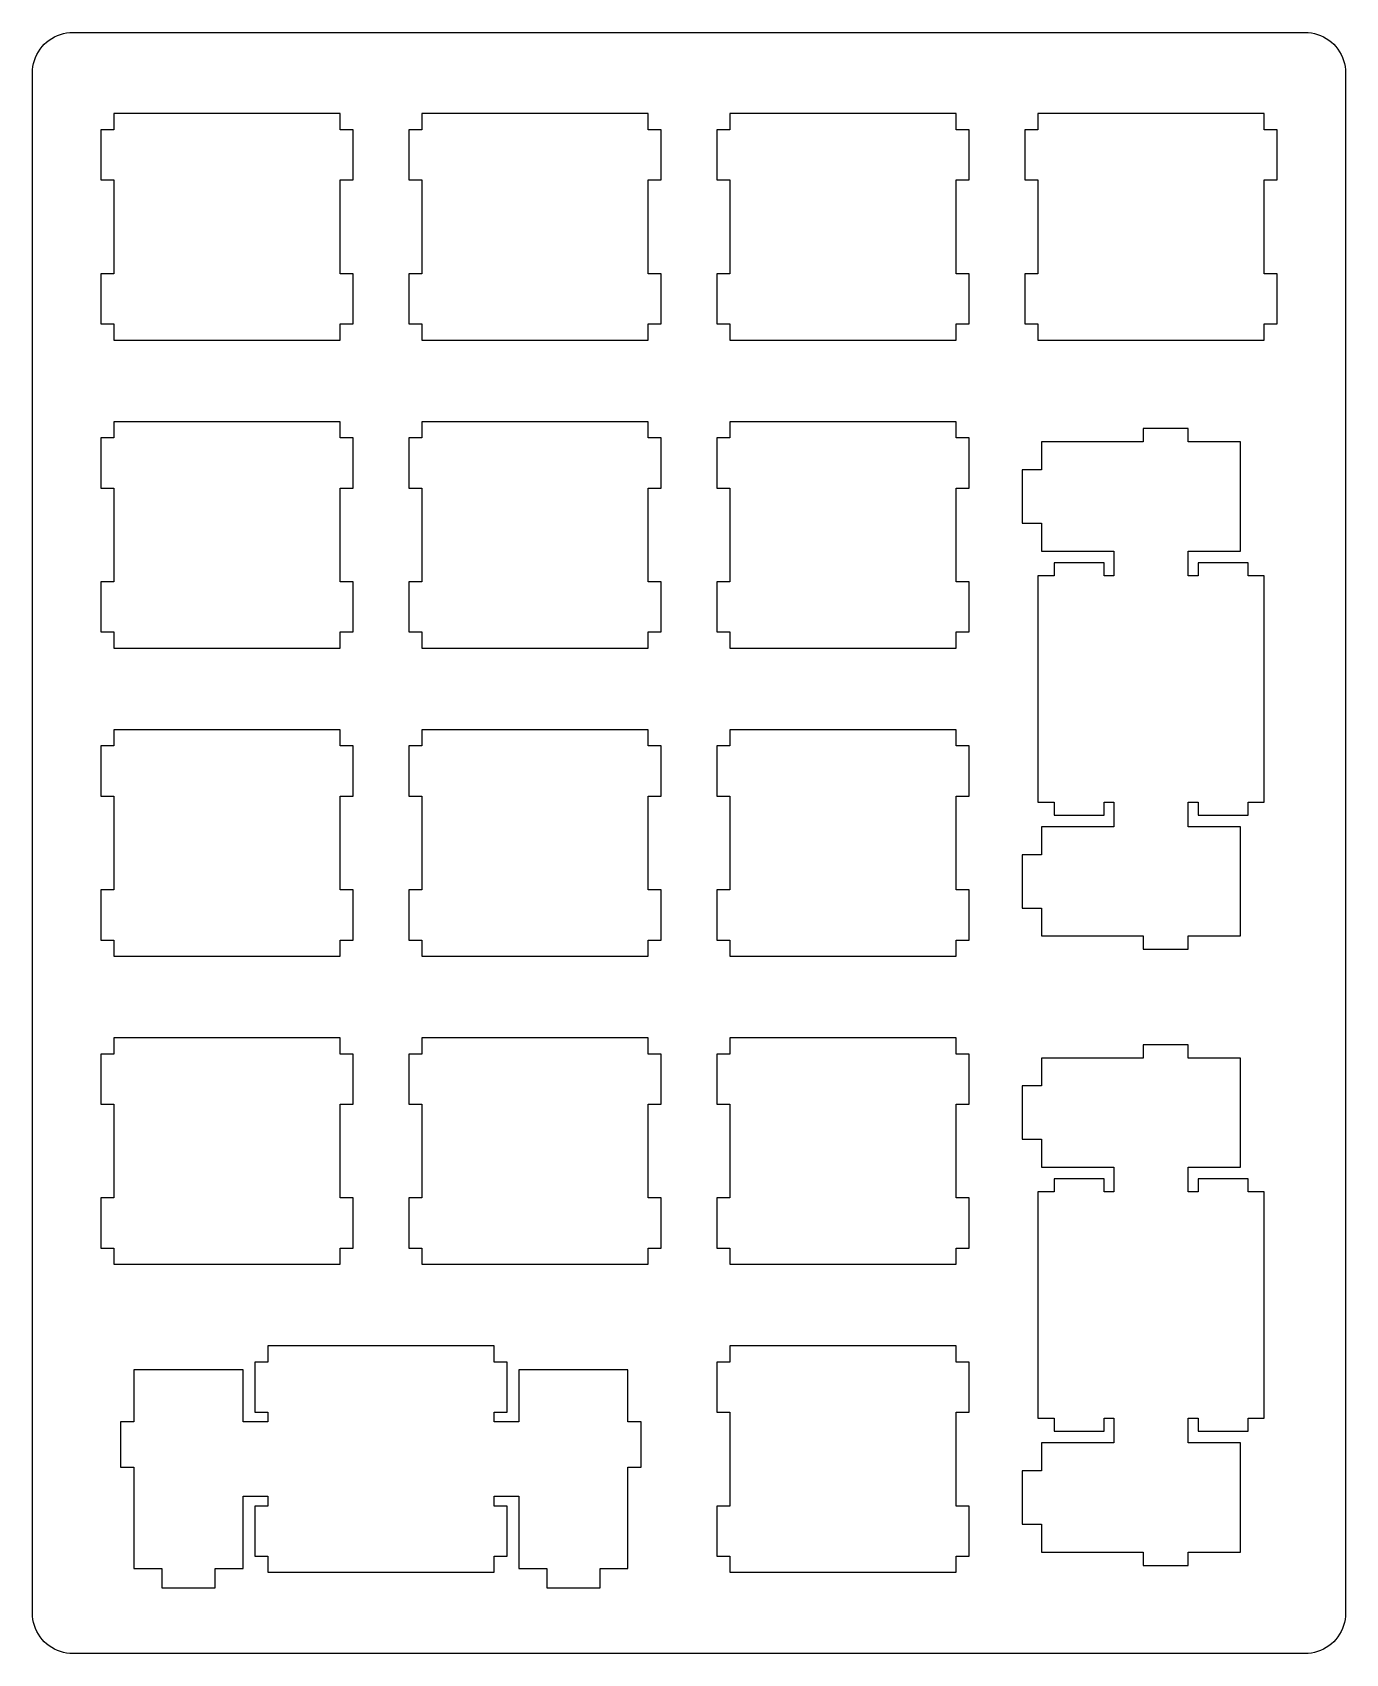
# Model space of a CAD drawing. Extents: x 0 to 81, y 0 to 100.
import ezdxf

# ---------------------------------------------------------------- set-up
doc = ezdxf.new("R2010")
doc.units = 0
doc.layers.get('0').update_dxf_attribs({"linetype": 'CONTINUOUS'})

msp = doc.modelspace()

# ---------------------------------------------------------------- linework, layer by layer
at = {"color": 0}
for p, q in [((1.46072, 100.174), (1.63849, 100.256)), ((1.63849, 100.256), (1.82315, 100.324)), ((1.82315, 100.324), (2.01194, 100.378)), ((2.01194, 100.378), (2.20348, 100.416)), ((2.20348, 100.416), (2.39916, 100.44)), ((2.39916, 100.44), (2.59485, 100.446)), ((2.59485, 100.446), (78.7961, 100.446)), ((78.7961, 100.446), (78.9919, 100.44)), ((78.9919, 100.44), (79.1877, 100.416)), ((79.1877, 100.416), (79.3792, 100.378)), ((79.3792, 100.378), (79.568, 100.324)), ((79.568, 100.324), (79.7525, 100.256)), ((79.7525, 100.256), (79.9303, 100.174)), ((0.367937, 99.0808), (0.463021, 99.2533)), ((0.463021, 99.2533), (0.571885, 99.4159)), ((0.571885, 99.4159), (0.693152, 99.5701)), ((0.693152, 99.5701), (0.826823, 99.7148)), ((0.826823, 99.7148), (0.971518, 99.8485)), ((0.971518, 99.8485), (1.12586, 99.9698)), ((1.12586, 99.9698), (1.28846, 100.079)), ((1.28846, 100.079), (1.46072, 100.174)), ((79.9303, 100.174), (80.1028, 100.079)), ((80.1028, 100.079), (80.2651, 99.9698)), ((80.2651, 99.9698), (80.4196, 99.8485)), ((80.4196, 99.8485), (80.5628, 99.7148)), ((80.5628, 99.7148), (80.6979, 99.5701)), ((80.6979, 99.5701), (80.8179, 99.4159)), ((80.8179, 99.4159), (80.9279, 99.2533)), ((80.9279, 99.2533), (81.0232, 99.0808)), ((0.101975, 98.1424), (0.125402, 98.3382)), ((0.125402, 98.3382), (0.163987, 98.5298)), ((0.163987, 98.5298), (0.21773, 98.7185)), ((0.21773, 98.7185), (0.285254, 98.903)), ((0.285254, 98.903), (0.367937, 99.0808)), ((81.0232, 99.0808), (81.1057, 98.903)), ((81.1057, 98.903), (81.1735, 98.7185)), ((81.1735, 98.7185), (81.2271, 98.5298)), ((81.2271, 98.5298), (81.2655, 98.3382)), ((81.2655, 98.3382), (81.2892, 98.1424)), ((0.095085, 97.947), (0.101975, 98.1424)), ((0.095085, 2.69544), (0.095085, 97.947)), ((81.2892, 98.1424), (81.2959, 97.947)), ((81.2959, 97.947), (81.2959, 2.69544)), ((5.11941, 95.4222), (5.11941, 94.4217)), ((19.1203, 95.4222), (5.11941, 95.4222)), ((19.1203, 94.4217), (19.1203, 95.4222)), ((24.1708, 95.4222), (24.1708, 94.4217)), ((38.1702, 95.4222), (24.1708, 95.4222)), ((38.1702, 94.4217), (38.1702, 95.4222)), ((43.2209, 95.4222), (43.2209, 94.4217)), ((57.2202, 95.4222), (43.2209, 95.4222)), ((57.2202, 94.4217), (57.2202, 95.4222)), ((62.2709, 95.4222), (62.2709, 94.4217)), ((76.2702, 95.4222), (62.2709, 95.4222)), ((76.2702, 94.4217), (76.2702, 95.4222)), ((5.11941, 94.4217), (4.32015, 94.4217)), ((4.32015, 94.4217), (4.32015, 91.3225)), ((19.9209, 94.4217), (19.1203, 94.4217)), ((19.9209, 91.3225), (19.9209, 94.4217)), ((24.1708, 94.4217), (23.3702, 94.4217)), ((23.3702, 94.4217), (23.3702, 91.3225)), ((38.971, 94.4217), (38.1702, 94.4217)), ((38.971, 91.3225), (38.971, 94.4217)), ((43.2209, 94.4217), (42.4201, 94.4217)), ((42.4201, 94.4217), (42.4201, 91.3225)), ((58.021, 94.4217), (57.2202, 94.4217)), ((58.021, 91.3225), (58.021, 94.4217)), ((62.2709, 94.4217), (61.4701, 94.4217)), ((61.4701, 94.4217), (61.4701, 91.3225)), ((77.071, 94.4217), (76.2702, 94.4217)), ((77.071, 91.3225), (77.071, 94.4217)), ((4.32015, 91.3225), (5.11941, 91.3225)), ((5.11941, 91.3225), (5.11941, 85.5225)), ((19.1203, 85.5225), (19.1203, 91.3225)), ((19.1203, 91.3225), (19.9209, 91.3225)), ((23.3702, 91.3225), (24.1708, 91.3225)), ((24.1708, 91.3225), (24.1708, 85.5225)), ((38.1702, 85.5225), (38.1702, 91.3225)), ((38.1702, 91.3225), (38.971, 91.3225)), ((42.4201, 91.3225), (43.2209, 91.3225)), ((43.2209, 91.3225), (43.2209, 85.5225)), ((57.2202, 85.5225), (57.2202, 91.3225)), ((57.2202, 91.3225), (58.021, 91.3225)), ((61.4701, 91.3225), (62.2709, 91.3225)), ((62.2709, 91.3225), (62.2709, 85.5225)), ((76.2702, 85.5225), (76.2702, 91.3225)), ((76.2702, 91.3225), (77.071, 91.3225)), ((5.11941, 85.5225), (4.32015, 85.5225)), ((4.32015, 85.5225), (4.32015, 82.4219)), ((19.9209, 85.5225), (19.1203, 85.5225)), ((19.9209, 82.4219), (19.9209, 85.5225)), ((24.1708, 85.5225), (23.3702, 85.5225)), ((23.3702, 85.5225), (23.3702, 82.4219)), ((38.971, 85.5225), (38.1702, 85.5225)), ((38.971, 82.4219), (38.971, 85.5225)), ((43.2209, 85.5225), (42.4201, 85.5225)), ((42.4201, 85.5225), (42.4201, 82.4219)), ((58.021, 85.5225), (57.2202, 85.5225)), ((58.021, 82.4219), (58.021, 85.5225)), ((62.2709, 85.5225), (61.4701, 85.5225)), ((61.4701, 85.5225), (61.4701, 82.4219)), ((77.071, 85.5225), (76.2702, 85.5225)), ((77.071, 82.4219), (77.071, 85.5225)), ((4.32015, 82.4219), (5.11941, 82.4219)), ((5.11941, 82.4219), (5.11941, 81.4215)), ((19.1203, 81.4215), (19.1203, 82.4219)), ((19.1203, 82.4219), (19.9209, 82.4219)), ((23.3702, 82.4219), (24.1708, 82.4219)), ((24.1708, 82.4219), (24.1708, 81.4215)), ((38.1702, 81.4215), (38.1702, 82.4219)), ((38.1702, 82.4219), (38.971, 82.4219)), ((42.4201, 82.4219), (43.2209, 82.4219)), ((43.2209, 82.4219), (43.2209, 81.4215)), ((57.2202, 81.4215), (57.2202, 82.4219)), ((57.2202, 82.4219), (58.021, 82.4219)), ((61.4701, 82.4219), (62.2709, 82.4219)), ((62.2709, 82.4219), (62.2709, 81.4215)), ((76.2702, 81.4215), (76.2702, 82.4219)), ((76.2702, 82.4219), (77.071, 82.4219)), ((5.11941, 81.4215), (19.1203, 81.4215)), ((24.1708, 81.4215), (38.1702, 81.4215)), ((43.2209, 81.4215), (57.2202, 81.4215)), ((62.2709, 81.4215), (76.2702, 81.4215)), ((5.11941, 76.3707), (5.11941, 75.3717)), ((19.1203, 76.3707), (5.11941, 76.3707)), ((19.1203, 75.3717), (19.1203, 76.3707)), ((24.1708, 76.3707), (24.1708, 75.3717)), ((38.1702, 76.3707), (24.1708, 76.3707)), ((38.1702, 75.3717), (38.1702, 76.3707)), ((43.2209, 76.3707), (43.2209, 75.3717)), ((57.2202, 76.3707), (43.2209, 76.3707)), ((57.2202, 75.3717), (57.2202, 76.3707)), ((5.11941, 75.3717), (4.32015, 75.3717)), ((4.32015, 75.3717), (4.32015, 72.2711)), ((19.9209, 75.3717), (19.1203, 75.3717)), ((19.9209, 72.2711), (19.9209, 75.3717)), ((24.1708, 75.3717), (23.3702, 75.3717)), ((23.3702, 75.3717), (23.3702, 72.2711)), ((38.971, 75.3717), (38.1702, 75.3717)), ((38.971, 72.2711), (38.971, 75.3717)), ((43.2209, 75.3717), (42.4201, 75.3717)), ((42.4201, 75.3717), (42.4201, 72.2711)), ((58.021, 75.3717), (57.2202, 75.3717)), ((58.021, 72.2711), (58.021, 75.3717)), ((68.7709, 75.9464), (68.7709, 75.1209)), ((71.5712, 75.9464), (68.7709, 75.9464)), ((71.5712, 75.1209), (71.5712, 75.9464)), ((68.7709, 75.1209), (62.5009, 75.1209)), ((62.5009, 75.1209), (62.5009, 73.3972)), ((74.7998, 75.1209), (71.5712, 75.1209)), ((74.7998, 68.3715), (74.7998, 75.1209)), ((62.5009, 73.3972), (61.3008, 73.3972)), ((61.3008, 73.3972), (61.3008, 70.0966)), ((4.32015, 72.2711), (5.11941, 72.2711)), ((5.11941, 72.2711), (5.11941, 66.4711)), ((19.1203, 66.4711), (19.1203, 72.2711)), ((19.1203, 72.2711), (19.9209, 72.2711)), ((23.3702, 72.2711), (24.1708, 72.2711)), ((24.1708, 72.2711), (24.1708, 66.4711)), ((38.1702, 66.4711), (38.1702, 72.2711)), ((38.1702, 72.2711), (38.971, 72.2711)), ((42.4201, 72.2711), (43.2209, 72.2711)), ((43.2209, 72.2711), (43.2209, 66.4711)), ((57.2202, 66.4711), (57.2202, 72.2711)), ((57.2202, 72.2711), (58.021, 72.2711)), ((61.3008, 70.0966), (62.5009, 70.0966)), ((62.5009, 70.0966), (62.5009, 68.3715)), ((62.5009, 68.3715), (66.9699, 68.3715)), ((66.9699, 68.3715), (66.9699, 66.8457)), ((71.5712, 66.8457), (71.5712, 68.3715)), ((71.5712, 68.3715), (74.7998, 68.3715)), ((66.3691, 67.6465), (63.27, 67.6465)), ((63.27, 67.6465), (63.27, 66.8457)), ((66.3691, 66.8457), (66.3691, 67.6465)), ((75.2697, 67.6465), (72.1706, 67.6465)), ((72.1706, 67.6465), (72.1706, 66.8457)), ((75.2697, 66.8457), (75.2697, 67.6465)), ((5.11941, 66.4711), (4.32015, 66.4711)), ((4.32015, 66.4711), (4.32015, 63.3719)), ((19.9209, 66.4711), (19.1203, 66.4711)), ((19.9209, 63.3719), (19.9209, 66.4711)), ((24.1708, 66.4711), (23.3702, 66.4711)), ((23.3702, 66.4711), (23.3702, 63.3719)), ((38.971, 66.4711), (38.1702, 66.4711)), ((38.971, 63.3719), (38.971, 66.4711)), ((43.2209, 66.4711), (42.4201, 66.4711)), ((42.4201, 66.4711), (42.4201, 63.3719)), ((58.021, 66.4711), (57.2202, 66.4711)), ((58.021, 63.3719), (58.021, 66.4711)), ((63.27, 66.8457), (62.2709, 66.8457)), ((62.2709, 66.8457), (62.2709, 52.8465)), ((66.9699, 66.8457), (66.3691, 66.8457)), ((72.1706, 66.8457), (71.5712, 66.8457)), ((76.2702, 66.8457), (75.2697, 66.8457)), ((76.2702, 52.8465), (76.2702, 66.8457)), ((4.32015, 63.3719), (5.11941, 63.3719)), ((5.11941, 63.3719), (5.11941, 62.3715)), ((19.1203, 62.3715), (19.1203, 63.3719)), ((19.1203, 63.3719), (19.9209, 63.3719)), ((23.3702, 63.3719), (24.1708, 63.3719)), ((24.1708, 63.3719), (24.1708, 62.3715)), ((38.1702, 62.3715), (38.1702, 63.3719)), ((38.1702, 63.3719), (38.971, 63.3719)), ((42.4201, 63.3719), (43.2209, 63.3719)), ((43.2209, 63.3719), (43.2209, 62.3715)), ((57.2202, 62.3715), (57.2202, 63.3719)), ((57.2202, 63.3719), (58.021, 63.3719)), ((5.11941, 62.3715), (19.1203, 62.3715)), ((24.1708, 62.3715), (38.1702, 62.3715)), ((43.2209, 62.3715), (57.2202, 62.3715)), ((5.11941, 57.3207), (5.11941, 56.3217)), ((19.1203, 57.3207), (5.11941, 57.3207)), ((19.1203, 56.3217), (19.1203, 57.3207)), ((24.1708, 57.3207), (24.1708, 56.3217)), ((38.1702, 57.3207), (24.1708, 57.3207)), ((38.1702, 56.3217), (38.1702, 57.3207)), ((43.2209, 57.3207), (43.2209, 56.3217)), ((57.2202, 57.3207), (43.2209, 57.3207)), ((57.2202, 56.3217), (57.2202, 57.3207)), ((5.11941, 56.3217), (4.32015, 56.3217)), ((4.32015, 56.3217), (4.32015, 53.2211)), ((19.9209, 56.3217), (19.1203, 56.3217)), ((19.9209, 53.2211), (19.9209, 56.3217)), ((24.1708, 56.3217), (23.3702, 56.3217)), ((23.3702, 56.3217), (23.3702, 53.2211)), ((38.971, 56.3217), (38.1702, 56.3217)), ((38.971, 53.2211), (38.971, 56.3217)), ((43.2209, 56.3217), (42.4201, 56.3217)), ((42.4201, 56.3217), (42.4201, 53.2211)), ((58.021, 56.3217), (57.2202, 56.3217)), ((58.021, 53.2211), (58.021, 56.3217)), ((4.32015, 53.2211), (5.11941, 53.2211)), ((5.11941, 53.2211), (5.11941, 47.4211)), ((19.1203, 47.4211), (19.1203, 53.2211)), ((19.1203, 53.2211), (19.9209, 53.2211)), ((23.3702, 53.2211), (24.1708, 53.2211)), ((24.1708, 53.2211), (24.1708, 47.4211)), ((38.1702, 47.4211), (38.1702, 53.2211)), ((38.1702, 53.2211), (38.971, 53.2211)), ((42.4201, 53.2211), (43.2209, 53.2211)), ((43.2209, 53.2211), (43.2209, 47.4211)), ((57.2202, 47.4211), (57.2202, 53.2211)), ((57.2202, 53.2211), (58.021, 53.2211)), ((62.2709, 52.8465), (63.27, 52.8465)), ((63.27, 52.8465), (63.27, 52.0457)), ((66.3691, 52.0457), (66.3691, 52.8465)), ((66.3691, 52.8465), (66.9699, 52.8465)), ((66.9699, 52.8465), (66.9699, 51.3211)), ((71.5712, 51.3211), (71.5712, 52.8465)), ((71.5712, 52.8465), (72.1706, 52.8465)), ((72.1706, 52.8465), (72.1706, 52.0457)), ((75.2697, 52.0457), (75.2697, 52.8465)), ((75.2697, 52.8465), (76.2702, 52.8465)), ((66.9699, 51.3211), (62.5009, 51.3211)), ((62.5009, 51.3211), (62.5009, 49.5956)), ((63.27, 52.0457), (66.3691, 52.0457)), ((74.7998, 51.3211), (71.5712, 51.3211)), ((72.1706, 52.0457), (75.2697, 52.0457)), ((74.7998, 44.5714), (74.7998, 51.3211)), ((62.5009, 49.5956), (61.3008, 49.5956)), ((61.3008, 49.5956), (61.3008, 46.2964)), ((5.11941, 47.4211), (4.32015, 47.4211)), ((4.32015, 47.4211), (4.32015, 44.3219)), ((19.9209, 47.4211), (19.1203, 47.4211)), ((19.9209, 44.3219), (19.9209, 47.4211)), ((24.1708, 47.4211), (23.3702, 47.4211)), ((23.3702, 47.4211), (23.3702, 44.3219)), ((38.971, 47.4211), (38.1702, 47.4211)), ((38.971, 44.3219), (38.971, 47.4211)), ((43.2209, 47.4211), (42.4201, 47.4211)), ((42.4201, 47.4211), (42.4201, 44.3219)), ((58.021, 47.4211), (57.2202, 47.4211)), ((58.021, 44.3219), (58.021, 47.4211)), ((61.3008, 46.2964), (62.5009, 46.2964)), ((62.5009, 46.2964), (62.5009, 44.5714)), ((4.32015, 44.3219), (5.11941, 44.3219)), ((5.11941, 44.3219), (5.11941, 43.3215)), ((19.1203, 43.3215), (19.1203, 44.3219)), ((19.1203, 44.3219), (19.9209, 44.3219)), ((23.3702, 44.3219), (24.1708, 44.3219)), ((24.1708, 44.3219), (24.1708, 43.3215)), ((38.1702, 43.3215), (38.1702, 44.3219)), ((38.1702, 44.3219), (38.971, 44.3219)), ((42.4201, 44.3219), (43.2209, 44.3219)), ((43.2209, 44.3219), (43.2209, 43.3215)), ((57.2202, 43.3215), (57.2202, 44.3219)), ((57.2202, 44.3219), (58.021, 44.3219)), ((62.5009, 44.5714), (68.7709, 44.5714)), ((68.7709, 44.5714), (68.7709, 43.7459)), ((71.5712, 43.7459), (71.5712, 44.5714)), ((71.5712, 44.5714), (74.7998, 44.5714)), ((5.11941, 43.3215), (19.1203, 43.3215)), ((24.1708, 43.3215), (38.1702, 43.3215)), ((43.2209, 43.3215), (57.2202, 43.3215)), ((68.7709, 43.7459), (71.5712, 43.7459)), ((5.11941, 38.2707), (5.11941, 37.2717)), ((19.1203, 38.2707), (5.11941, 38.2707)), ((19.1203, 37.2717), (19.1203, 38.2707)), ((24.1708, 38.2707), (24.1708, 37.2717)), ((38.1702, 38.2707), (24.1708, 38.2707)), ((38.1702, 37.2717), (38.1702, 38.2707)), ((43.2209, 38.2707), (43.2209, 37.2717)), ((57.2202, 38.2707), (43.2209, 38.2707)), ((57.2202, 37.2717), (57.2202, 38.2707)), ((5.11941, 37.2717), (4.32015, 37.2717)), ((4.32015, 37.2717), (4.32015, 34.1712)), ((19.9209, 37.2717), (19.1203, 37.2717)), ((19.9209, 34.1712), (19.9209, 37.2717)), ((24.1708, 37.2717), (23.3702, 37.2717)), ((23.3702, 37.2717), (23.3702, 34.1712)), ((38.971, 37.2717), (38.1702, 37.2717)), ((38.971, 34.1712), (38.971, 37.2717)), ((43.2209, 37.2717), (42.4201, 37.2717)), ((42.4201, 37.2717), (42.4201, 34.1712)), ((58.021, 37.2717), (57.2202, 37.2717)), ((58.021, 34.1712), (58.021, 37.2717)), ((68.7709, 37.8464), (68.7709, 37.0209)), ((71.5712, 37.8464), (68.7709, 37.8464)), ((71.5712, 37.0209), (71.5712, 37.8464)), ((68.7709, 37.0209), (62.5009, 37.0209)), ((62.5009, 37.0209), (62.5009, 35.2958)), ((74.7998, 37.0209), (71.5712, 37.0209)), ((74.7998, 30.2714), (74.7998, 37.0209)), ((62.5009, 35.2958), (61.3008, 35.2958)), ((61.3008, 35.2958), (61.3008, 31.9967)), ((4.32015, 34.1712), (5.11941, 34.1712)), ((5.11941, 34.1712), (5.11941, 28.3711)), ((19.1203, 28.3711), (19.1203, 34.1712)), ((19.1203, 34.1712), (19.9209, 34.1712)), ((23.3702, 34.1712), (24.1708, 34.1712)), ((24.1708, 34.1712), (24.1708, 28.3711)), ((38.1702, 28.3711), (38.1702, 34.1712)), ((38.1702, 34.1712), (38.971, 34.1712)), ((42.4201, 34.1712), (43.2209, 34.1712)), ((43.2209, 34.1712), (43.2209, 28.3711)), ((57.2202, 28.3711), (57.2202, 34.1712)), ((57.2202, 34.1712), (58.021, 34.1712)), ((61.3008, 31.9967), (62.5009, 31.9967)), ((62.5009, 31.9967), (62.5009, 30.2714)), ((62.5009, 30.2714), (66.9699, 30.2714)), ((66.9699, 30.2714), (66.9699, 28.7459)), ((71.5712, 28.7459), (71.5712, 30.2714)), ((71.5712, 30.2714), (74.7998, 30.2714)), ((66.3691, 29.5465), (63.27, 29.5465)), ((63.27, 29.5465), (63.27, 28.7459)), ((66.3691, 28.7459), (66.3691, 29.5465)), ((75.2697, 29.5465), (72.1706, 29.5465)), ((72.1706, 29.5465), (72.1706, 28.7459)), ((75.2697, 28.7459), (75.2697, 29.5465)), ((5.11941, 28.3711), (4.32015, 28.3711)), ((4.32015, 28.3711), (4.32015, 25.2718)), ((19.9209, 28.3711), (19.1203, 28.3711)), ((19.9209, 25.2718), (19.9209, 28.3711)), ((24.1708, 28.3711), (23.3702, 28.3711)), ((23.3702, 28.3711), (23.3702, 25.2718)), ((38.971, 28.3711), (38.1702, 28.3711)), ((38.971, 25.2718), (38.971, 28.3711)), ((43.2209, 28.3711), (42.4201, 28.3711)), ((42.4201, 28.3711), (42.4201, 25.2718)), ((58.021, 28.3711), (57.2202, 28.3711)), ((58.021, 25.2718), (58.021, 28.3711)), ((63.27, 28.7459), (62.2709, 28.7459)), ((62.2709, 28.7459), (62.2709, 14.7464)), ((66.9699, 28.7459), (66.3691, 28.7459)), ((72.1706, 28.7459), (71.5712, 28.7459)), ((76.2702, 28.7459), (75.2697, 28.7459)), ((76.2702, 14.7464), (76.2702, 28.7459)), ((4.32015, 25.2718), (5.11941, 25.2718)), ((5.11941, 25.2718), (5.11941, 24.2714)), ((19.1203, 24.2714), (19.1203, 25.2718)), ((19.1203, 25.2718), (19.9209, 25.2718)), ((23.3702, 25.2718), (24.1708, 25.2718)), ((24.1708, 25.2718), (24.1708, 24.2714)), ((38.1702, 24.2714), (38.1702, 25.2718)), ((38.1702, 25.2718), (38.971, 25.2718)), ((42.4201, 25.2718), (43.2209, 25.2718)), ((43.2209, 25.2718), (43.2209, 24.2714)), ((57.2202, 24.2714), (57.2202, 25.2718)), ((57.2202, 25.2718), (58.021, 25.2718)), ((5.11941, 24.2714), (19.1203, 24.2714)), ((24.1708, 24.2714), (38.1702, 24.2714)), ((43.2209, 24.2714), (57.2202, 24.2714)), ((14.6458, 19.2209), (14.6458, 18.2218)), ((28.6453, 19.2209), (14.6458, 19.2209)), ((28.6453, 18.2218), (28.6453, 19.2209)), ((43.2209, 19.2209), (43.2209, 18.2218)), ((57.2202, 19.2209), (43.2209, 19.2209)), ((57.2202, 18.2218), (57.2202, 19.2209)), ((14.6458, 18.2218), (13.8452, 18.2218)), ((13.8452, 18.2218), (13.8452, 15.1212)), ((29.4459, 18.2218), (28.6453, 18.2218)), ((29.4459, 15.1212), (29.4459, 18.2218)), ((43.2209, 18.2218), (42.4201, 18.2218)), ((42.4201, 18.2218), (42.4201, 15.1212)), ((58.021, 18.2218), (57.2202, 18.2218)), ((58.021, 15.1212), (58.021, 18.2218)), ((13.1203, 17.7505), (6.37067, 17.7505)), ((6.37067, 17.7505), (6.37067, 14.5218)), ((13.1203, 14.5218), (13.1203, 17.7505)), ((36.9203, 17.7505), (30.1708, 17.7505)), ((30.1708, 17.7505), (30.1708, 14.5218)), ((36.9203, 14.5218), (36.9203, 17.7505)), ((13.8452, 15.1212), (14.6458, 15.1212)), ((14.6458, 15.1212), (14.6458, 14.5218)), ((28.6453, 14.5218), (28.6453, 15.1212)), ((28.6453, 15.1212), (29.4459, 15.1212)), ((42.4201, 15.1212), (43.2209, 15.1212)), ((43.2209, 15.1212), (43.2209, 9.32106)), ((57.2202, 9.32106), (57.2202, 15.1212)), ((57.2202, 15.1212), (58.021, 15.1212)), ((6.37067, 14.5218), (5.54524, 14.5218)), ((5.54524, 14.5218), (5.54524, 11.7216)), ((14.6458, 14.5218), (13.1203, 14.5218)), ((30.1708, 14.5218), (28.6453, 14.5218)), ((37.7458, 14.5218), (36.9203, 14.5218)), ((37.7458, 11.7216), (37.7458, 14.5218)), ((62.2709, 14.7464), (63.27, 14.7464)), ((63.27, 14.7464), (63.27, 13.9458)), ((66.3691, 13.9458), (66.3691, 14.7464)), ((66.3691, 14.7464), (66.9699, 14.7464)), ((66.9699, 14.7464), (66.9699, 13.2209)), ((71.5712, 13.2209), (71.5712, 14.7464)), ((71.5712, 14.7464), (72.1706, 14.7464)), ((72.1706, 14.7464), (72.1706, 13.9458)), ((75.2697, 13.9458), (75.2697, 14.7464)), ((75.2697, 14.7464), (76.2702, 14.7464)), ((66.9699, 13.2209), (62.5009, 13.2209)), ((62.5009, 13.2209), (62.5009, 11.4956)), ((63.27, 13.9458), (66.3691, 13.9458)), ((74.7998, 13.2209), (71.5712, 13.2209)), ((72.1706, 13.9458), (75.2697, 13.9458)), ((74.7998, 6.47128), (74.7998, 13.2209)), ((5.54524, 11.7216), (6.37067, 11.7216)), ((6.37067, 11.7216), (6.37067, 5.45151)), ((36.9203, 5.45151), (36.9203, 11.7216)), ((36.9203, 11.7216), (37.7458, 11.7216)), ((62.5009, 11.4956), (61.3008, 11.4956)), ((61.3008, 11.4956), (61.3008, 8.19658)), ((13.1203, 5.45151), (13.1203, 9.9205)), ((13.1203, 9.9205), (14.6458, 9.9205)), ((14.6458, 9.32106), (13.8452, 9.32106)), ((13.8452, 9.32106), (13.8452, 6.22184)), ((14.6458, 9.9205), (14.6458, 9.32106)), ((28.6453, 9.32106), (28.6453, 9.9205)), ((28.6453, 9.9205), (30.1708, 9.9205)), ((29.4459, 9.32106), (28.6453, 9.32106)), ((29.4459, 6.22184), (29.4459, 9.32106)), ((30.1708, 9.9205), (30.1708, 5.45151)), ((43.2209, 9.32106), (42.4201, 9.32106)), ((42.4201, 9.32106), (42.4201, 6.22184)), ((58.021, 9.32106), (57.2202, 9.32106)), ((58.021, 6.22184), (58.021, 9.32106)), ((61.3008, 8.19658), (62.5009, 8.19658)), ((62.5009, 8.19658), (62.5009, 6.47128)), ((13.8452, 6.22184), (14.6458, 6.22184)), ((14.6458, 6.22184), (14.6458, 5.22139)), ((28.6453, 5.22139), (28.6453, 6.22184)), ((28.6453, 6.22184), (29.4459, 6.22184)), ((42.4201, 6.22184), (43.2209, 6.22184)), ((43.2209, 6.22184), (43.2209, 5.22139)), ((57.2202, 5.22139), (57.2202, 6.22184)), ((57.2202, 6.22184), (58.021, 6.22184)), ((62.5009, 6.47128), (68.7709, 6.47128)), ((68.7709, 6.47128), (68.7709, 5.64582)), ((71.5712, 5.64582), (71.5712, 6.47128)), ((71.5712, 6.47128), (74.7998, 6.47128)), ((6.37067, 5.45151), (8.09597, 5.45151)), ((8.09597, 5.45151), (8.09597, 4.25125)), ((11.395, 4.25125), (11.395, 5.45151)), ((11.395, 5.45151), (13.1203, 5.45151)), ((14.6458, 5.22139), (28.6453, 5.22139)), ((30.1708, 5.45151), (31.8961, 5.45151)), ((31.8961, 5.45151), (31.8961, 4.25125)), ((35.1951, 4.25125), (35.1951, 5.45151)), ((35.1951, 5.45151), (36.9203, 5.45151)), ((43.2209, 5.22139), (57.2202, 5.22139)), ((68.7709, 5.64582), (71.5712, 5.64582)), ((8.09597, 4.25125), (11.395, 4.25125)), ((31.8961, 4.25125), (35.1951, 4.25125)), ((0.101975, 2.49976), (0.095085, 2.69544)), ((0.125402, 2.30408), (0.101975, 2.49976)), ((0.163987, 2.11253), (0.125402, 2.30408)), ((0.21773, 1.92374), (0.163987, 2.11253)), ((81.2271, 2.11253), (81.1735, 1.92374)), ((81.2655, 2.30408), (81.2271, 2.11253)), ((81.2892, 2.49976), (81.2655, 2.30408)), ((81.2959, 2.69544), (81.2892, 2.49976)), ((0.285254, 1.73909), (0.21773, 1.92374)), ((0.367937, 1.56132), (0.285254, 1.73909)), ((0.463021, 1.38906), (0.367937, 1.56132)), ((0.571885, 1.22645), (0.463021, 1.38906)), ((0.693152, 1.07211), (0.571885, 1.22645)), ((0.826823, 0.928797), (0.693152, 1.07211)), ((80.6979, 1.07211), (80.5628, 0.928797)), ((80.8179, 1.22645), (80.6979, 1.07211)), ((80.9279, 1.38906), (80.8179, 1.22645)), ((81.0232, 1.56132), (80.9279, 1.38906)), ((81.1057, 1.73909), (81.0232, 1.56132)), ((81.1735, 1.92374), (81.1057, 1.73909)), ((0.971518, 0.79375), (0.826823, 0.928797)), ((1.12586, 0.673862), (0.971518, 0.79375)), ((1.28846, 0.563619), (1.12586, 0.673862)), ((1.46072, 0.468535), (1.28846, 0.563619)), ((1.63849, 0.385851), (1.46072, 0.468535)), ((1.82315, 0.318327), (1.63849, 0.385851)), ((2.01194, 0.264583), (1.82315, 0.318327)), ((2.20348, 0.225998), (2.01194, 0.264583)), ((2.39916, 0.202572), (2.20348, 0.225998)), ((2.59485, 0.195682), (2.39916, 0.202572)), ((78.7947, 0.195682), (2.59485, 0.195682)), ((78.9919, 0.202572), (78.7947, 0.195682)), ((79.1877, 0.225998), (78.9919, 0.202572)), ((79.3792, 0.264583), (79.1877, 0.225998)), ((79.568, 0.318327), (79.3792, 0.264583)), ((79.7525, 0.385851), (79.568, 0.318327)), ((79.9303, 0.468535), (79.7525, 0.385851)), ((80.1028, 0.563619), (79.9303, 0.468535)), ((80.2651, 0.673862), (80.1028, 0.563619)), ((80.4196, 0.79375), (80.2651, 0.673862)), ((80.5628, 0.928797), (80.4196, 0.79375))]:
    msp.add_line(p, q, dxfattribs=at)

doc.saveas('drawing.dxf')
